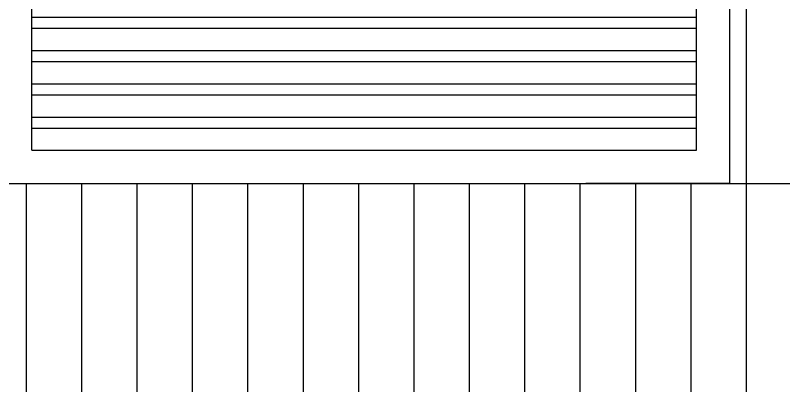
# Model space of a CAD drawing. Extents: x -109 to 1815, y -14679 to 345.
# Drawn here: x -63.467 to -59.999, y -45.996 to -44.327 of the extents above; entities that cross this region are included whole.
import ezdxf

# ---------------------------------------------------------------- set-up
doc = ezdxf.new("R2010")
doc.units = 0
doc.header["$MEASUREMENT"] = 0
for name, color, linetype in [('cob', 3, 'CONTINUOUS'), ('COBETURA', 5, 'CONTINUOUS'), ('HATCCOBER', 1, 'CONTINUOUS'), ('PAREDE', 6, 'CONTINUOUS')]:
    doc.layers.add(name, color=color, linetype=linetype)
pattern_1 = [(90, (-63.16715, -22.68858), (-0.25, 2e-17), [])]

msp = doc.modelspace()

# ---------------------------------------------------------------- hatches: boundary and pattern name
at = {"layer": 'HATCCOBER'}
h = msp.add_hatch(dxfattribs=at)
h.set_pattern_fill('U', color=256, scale=0.25, angle=90, style=0, pattern_type=0)
h.set_pattern_definition(pattern_1)
h.paths.add_polyline_path([(-60.242, -43.545), (-60.242, -45.085), (-59.0335, -45.085), (-54.1846, -40.3424), (-54.6798, -39.8471), (-59.6662, -39.8471), (-60.392, -40.5729), (-60.242, -40.5729)])
h.paths.add_polyline_path([(-59.3528, -42.3629), (-58.8354, -41.4665), (-58.3179, -42.3629)], flags=16)
h = msp.add_hatch(dxfattribs=at)
h.set_pattern_fill('U', color=256, scale=0.25, angle=90, style=0, pattern_type=0)
h.set_pattern_definition(pattern_1)
h.paths.add_polyline_path([(-54.592, -50.285), (-54.592, -50.1948), (-59.0335, -45.085), (-64.2674, -45.085), (-68.692, -50.1924), (-68.692, -50.285)])
h.paths.add_polyline_path([(-61.642, -48.1222), (-62.1594, -47.2259), (-61.1245, -47.2259)], flags=16)

# ---------------------------------------------------------------- linework, layer by layer
at = {"layer": 'cob'}
for p, q in [((-63.392, -44.335), (-60.392, -44.335)), ((-63.392, -44.385), (-60.392, -44.385)), ((-63.392, -44.485), (-60.392, -44.485)), ((-63.392, -44.535), (-60.392, -44.535)), ((-63.392, -44.635), (-60.392, -44.635)), ((-63.392, -44.685), (-60.392, -44.685)), ((-63.392, -44.785), (-60.392, -44.785)), ((-63.392, -44.835), (-60.392, -44.835))]:
    msp.add_line(p, q, dxfattribs=at)
at = {"layer": 'COBETURA'}
msp.add_line((-64.2674, -45.085), (-59.0335, -45.085), dxfattribs=at)
at = {"layer": 'PAREDE'}
for p, q in [((-63.392, -44.935), (-63.392, -40.8867)), ((-60.392, -44.935), (-60.392, -40.8867)), ((-60.392, -44.935), (-60.392, -43.545)), ((-60.242, -45.085), (-60.242, -43.545)), ((-60.392, -44.935), (-60.392, -44.81)), ((-63.392, -44.935), (-60.392, -44.935)), ((-60.892, -44.935), (-60.392, -44.935)), ((-63.542, -45.085), (-60.242, -45.085)), ((-60.242, -45.085), (-60.892, -45.085))]:
    msp.add_line(p, q, dxfattribs=at)

doc.saveas('drawing.dxf')
